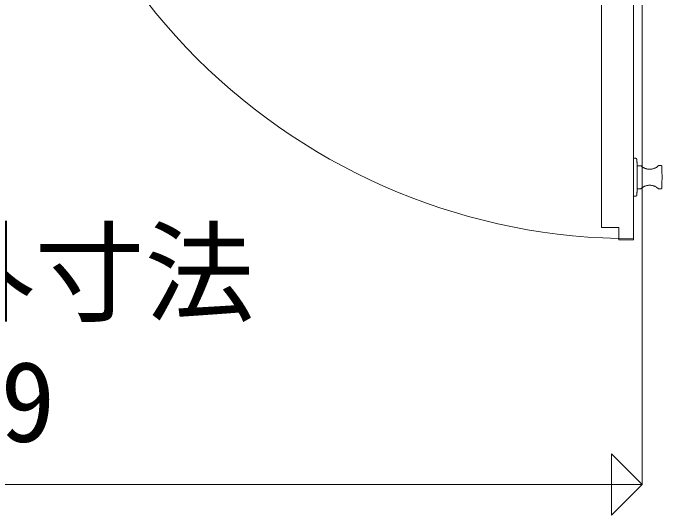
# Model space of a CAD drawing. Units: millimetres at full size, sheet at 1:30; details may follow other scales. Extents: x -6149 to 5151, y -9003 to 3076.
# Drawn here: x -1099 to -569, y -2143 to -1733 of the extents above; entities that cross this region are included whole.
import ezdxf
from ezdxf.enums import TextEntityAlignment as Align

# ---------------------------------------------------------------- set-up
doc = ezdxf.new("R2010")
doc.units = ezdxf.units.MM
doc.header["$LTSCALE"] = 30
doc.linetypes.add('DOUBLE_CHAIN1', pattern=[8.8, 5, -1, 0.6, -0.6, 0.6, -1])
for name, color, linetype, lineweight in [('0-3', 7, 'DOUBLE_CHAIN1', 9), ('0-6', 7, 'Continuous', 9), ('0-8', 7, 'Continuous', 9)]:
    doc.layers.add(name, color=color, linetype=linetype, lineweight=lineweight)
doc.layers.add('0-9', color=7, linetype='Continuous')
doc.styles.add('ＭＳ ゴシック', font='')
doc.styles.get('ＭＳ ゴシック').set_extended_font_data('MS Gothic')

msp = doc.modelspace()

# ---------------------------------------------------------------- linework, layer by layer
at = {"layer": '0-3', "color": 3, "linetype": 'Continuous'}
for p, q in [((-618.15, -1413.33), (-618.15, -1908.33)), ((-591.85, -1413.33), (-591.85, -1918.33)), ((-603.85, -1908.33), (-618.15, -1908.33)), ((-603.85, -1918.33), (-603.85, -1908.33)), ((-591.85, -1918.33), (-603.85, -1918.33))]:
    msp.add_line(p, q, dxfattribs=at)
at = {"layer": '0-3', "color": 4}
for p, q in [((-591.85, -1882.83), (-591.85, -1851.83)), ((-590.28, -1851.83), (-591.85, -1851.83)), ((-588.85, -1876.88), (-588.85, -1857.78)), ((-586.03, -1857.93), (-588.85, -1857.93)), ((-571.34, -1857.78), (-569.35, -1857.78)), ((-586.03, -1876.73), (-588.85, -1876.73)), ((-571.34, -1876.73), (-569.35, -1876.73)), ((-590.28, -1882.83), (-591.85, -1882.83))]:
    msp.add_line(p, q, dxfattribs=at)
at = {"layer": '0-3', "color": 3, "linetype": 'Continuous'}
msp.add_arc((-592.65, -1413.33), 504.2, 180, 270.0908, dxfattribs=at)
at = {"layer": '0-3', "color": 4}
for centre, radius, start, end in [((-590.28, -1852.83), 1, 5.9892, 90), ((-728.52, -1867.33), 140, 3.9114, 5.9892), ((-586.03, -1858.43), 0.5, 46.911, 90), ((-578.68, -1850.57), 10.25, 226.911, 313.089), ((-571.34, -1858.28), 0.5, 90, 133.089), ((-569.35, -1858.28), 0.5, 3.1987, 90), ((-728.6, -1867.18), 160, 359.9737, 3.1987), ((-728.6, -1867.33), 160, 356.8013, 0.0263), ((-728.52, -1867.33), 140, 354.0136, 356.0886), ((-586.03, -1876.23), 0.5, 270, 313.089), ((-578.68, -1884.08), 10.25, 46.911, 133.089), ((-571.34, -1876.23), 0.5, 226.911, 270), ((-569.35, -1876.23), 0.5, 270, 356.8013), ((-590.28, -1881.83), 1, 270, 354.0136)]:
    msp.add_arc(centre, radius, start, end, dxfattribs=at)
at = {"layer": '0-6'}
msp.add_line((-584.84, -2118.33), (-1723.86, -2118.33), dxfattribs=at)
at = {"layer": '0-8'}
for p, q in [((-584.84, -2118.33), (-584.84, -1513.33)), ((-584.84, -2118.33), (-584.84, -1613.33)), ((-609.84, -2093.33), (-609.84, -2143.33)), ((-584.84, -2118.33), (-609.84, -2093.33)), ((-584.84, -2118.33), (-609.84, -2143.33))]:
    msp.add_line(p, q, dxfattribs=at)

# ---------------------------------------------------------------- texts
at = {"layer": '0-8', "style": 'ＭＳ ゴシック'}
msp.add_text('1139', height=65.98, dxfattribs=at).set_placement((-1244.35, -2103.33), align=Align.BOTTOM_LEFT)
at = {"layer": '0-9', "style": 'ＭＳ ゴシック'}
msp.add_text('枠外寸法', height=65.98, dxfattribs=at).set_placement((-1261.78, -1998.06), align=Align.BOTTOM_LEFT)

doc.saveas('drawing.dxf')
